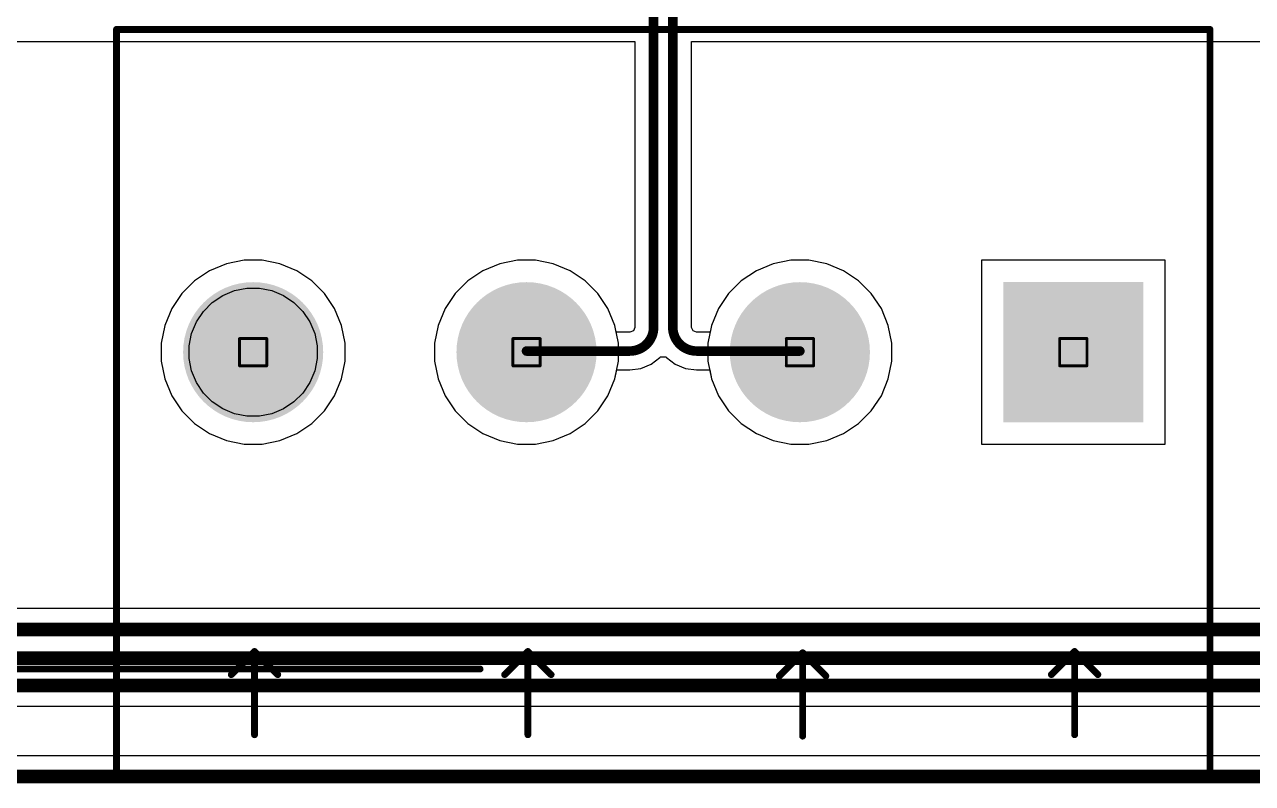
# Model space of a CAD drawing. Header units: inches. Extents: x -25 to 209, y 65 to 158.
# Drawn here: x 6.14 to 28.96, y 65.19 to 79.3 of the extents above; entities that cross this region are included whole.
import ezdxf

# ---------------------------------------------------------------- set-up
doc = ezdxf.new("R2010")
doc.units = ezdxf.units.IN
for name, color, linetype in [('Board Outline', 216, 'Continuous'), ('Bottom Layer', 5, 'Continuous'), ('Bottom Solder', 6, 'Continuous'), ('Drill Drawing', 1, 'Continuous'), ('Multi-Layer', 9, 'Continuous'), ('Pad Holes', 156, 'Continuous'), ('Top Layer', 1, 'Continuous'), ('Top Overlay', 2, 'Continuous'), ('Top Solder', 216, 'Continuous')]:
    doc.layers.add(name, color=color, linetype=linetype)

# ---------------------------------------------------------------- blocks, each defined once
blk = doc.blocks.new('TB008A_508_04BE_9')
at = {"layer": 'Bottom Layer'}
blk.add_hatch(color=5, dxfattribs=at).paths.add_polyline_path([(-1.2, 1.2), (1.2, 1.2), (1.2, -1.2), (-1.2, -1.2)])
h = blk.add_hatch(color=5, dxfattribs=at)
edge = h.paths.add_edge_path()
edge.add_arc((5.08, 0), 1.2, 0, 360)
h = blk.add_hatch(color=5, dxfattribs=at)
edge = h.paths.add_edge_path()
edge.add_arc((10.16, 0), 1.2, 0, 360)
h = blk.add_hatch(color=5, dxfattribs=at)
edge = h.paths.add_edge_path()
edge.add_arc((15.24, 0), 1.2, 0, 360)
at = {"layer": 'Bottom Solder'}
blk.add_hatch(color=6, dxfattribs=at).paths.add_polyline_path([(-1.302, 1.302), (1.302, 1.302), (1.302, -1.302), (-1.302, -1.302)])
h = blk.add_hatch(color=6, dxfattribs=at)
edge = h.paths.add_edge_path()
edge.add_arc((5.08, 0), 1.302, 0, 360)
h = blk.add_hatch(color=6, dxfattribs=at)
edge = h.paths.add_edge_path()
edge.add_arc((10.16, 0), 1.302, 0, 360)
h = blk.add_hatch(color=6, dxfattribs=at)
edge = h.paths.add_edge_path()
edge.add_arc((15.24, 0), 1.302, 0, 360)
at = {"layer": 'Multi-Layer'}
h = blk.add_hatch(color=9, dxfattribs=at)
edge = h.paths.add_edge_path()
edge.add_arc((5.08, 0), 1.2, 0, 360)
h = blk.add_hatch(color=9, dxfattribs=at)
edge = h.paths.add_edge_path()
edge.add_arc((10.16, 0), 1.2, 0, 360)
h = blk.add_hatch(color=9, dxfattribs=at)
edge = h.paths.add_edge_path()
edge.add_arc((15.24, 0), 1.2, 0, 360)
at = {"layer": 'Pad Holes'}
h = blk.add_hatch(color=7, dxfattribs=at)
edge = h.paths.add_edge_path()
edge.add_arc((0, 0), 0.8, 0, 360)
h = blk.add_hatch(color=7, dxfattribs=at)
edge = h.paths.add_edge_path()
edge.add_arc((5.08, 0), 0.8, 0, 360)
h = blk.add_hatch(color=7, dxfattribs=at)
edge = h.paths.add_edge_path()
edge.add_arc((10.16, 0), 0.8, 0, 360)
h = blk.add_hatch(color=7, dxfattribs=at)
edge = h.paths.add_edge_path()
edge.add_arc((15.24, 0), 0.8, 0, 360)
at = {"layer": 'Top Layer'}
blk.add_hatch(color=1, dxfattribs=at).paths.add_polyline_path([(-1.2, 1.2), (1.2, 1.2), (1.2, -1.2), (-1.2, -1.2)])
h = blk.add_hatch(color=1, dxfattribs=at)
edge = h.paths.add_edge_path()
edge.add_arc((5.08, 0), 1.2, 0, 360)
h = blk.add_hatch(color=1, dxfattribs=at)
edge = h.paths.add_edge_path()
edge.add_arc((10.16, 0), 1.2, 0, 360)
h = blk.add_hatch(color=1, dxfattribs=at)
edge = h.paths.add_edge_path()
edge.add_arc((15.24, 0), 1.2, 0, 360)
at = {"layer": 'Top Solder'}
blk.add_hatch(color=216, dxfattribs=at).paths.add_polyline_path([(-1.302, 1.302), (1.302, 1.302), (1.302, -1.302), (-1.302, -1.302)])
h = blk.add_hatch(color=216, dxfattribs=at)
edge = h.paths.add_edge_path()
edge.add_arc((5.08, 0), 1.302, 0, 360)
h = blk.add_hatch(color=216, dxfattribs=at)
edge = h.paths.add_edge_path()
edge.add_arc((10.16, 0), 1.302, 0, 360)
h = blk.add_hatch(color=216, dxfattribs=at)
edge = h.paths.add_edge_path()
edge.add_arc((15.24, 0), 1.302, 0, 360)
at = {"layer": 'Top Overlay'}
for points in [[(17.78, 7.89, 0.127, 0.127, 0), (-2.54, 7.89, 0.127, 0.127, 0)], [(-2.54, 7.89, 0.127, 0.127, 0), (-2.54, -6, 0.127, 0.127, 0)], [(17.78, 7.89, 0.127, 0.127, 0), (17.78, -6, 0.127, 0.127, 0)], [(-0.025, 7.112, 0.127, 0.127, 0), (-0.025, 5.563, 0.127, 0.127, 0)], [(5.029, 5.588, 0.127, 0.127, 0), (5.029, 7.137, 0.127, 0.127, 0)], [(10.135, 7.112, 0.127, 0.127, 0), (10.135, 5.563, 0.127, 0.127, 0)], [(15.215, 7.112, 0.127, 0.127, 0), (15.215, 5.563, 0.127, 0.127, 0)], [(-0.025, 5.563, 0.127, 0.127, 0), (-0.457, 5.994, 0.127, 0.127, 0)], [(0.406, 5.994, 0.127, 0.127, 0), (-0.025, 5.563, 0.127, 0.127, 0)], [(5.029, 5.588, 0.127, 0.127, 0), (4.597, 6.02, 0.127, 0.127, 0)], [(5.461, 6.02, 0.127, 0.127, 0), (5.029, 5.588, 0.127, 0.127, 0)], [(10.135, 5.563, 0.127, 0.127, 0), (9.703, 5.994, 0.127, 0.127, 0)], [(10.566, 5.994, 0.127, 0.127, 0), (10.135, 5.563, 0.127, 0.127, 0)], [(15.215, 5.563, 0.127, 0.127, 0), (14.783, 5.994, 0.127, 0.127, 0)], [(15.646, 5.994, 0.127, 0.127, 0), (15.215, 5.563, 0.127, 0.127, 0)], [(17.78, -6, 0.127, 0.127, 0), (-2.54, -6, 0.127, 0.127, 0)]]:
    blk.add_lwpolyline(points, format="xyseb", dxfattribs=at)
for points in [[(-2.572, 7.89, 0.0635, 0.0635, 1), (-2.508, 7.89, 0.0635, 0.0635, 1)], [(-2.572, 7.89, 0.0635, 0.0635, 1), (-2.508, 7.89, 0.0635, 0.0635, 1)], [(17.748, 7.89, 0.0635, 0.0635, 1), (17.812, 7.89, 0.0635, 0.0635, 1)], [(17.748, 7.89, 0.0635, 0.0635, 1), (17.812, 7.89, 0.0635, 0.0635, 1)], [(-0.057, 7.112, 0.0635, 0.0635, 1), (0.006, 7.112, 0.0635, 0.0635, 1)], [(4.997, 7.137, 0.0635, 0.0635, 1), (5.061, 7.137, 0.0635, 0.0635, 1)], [(10.103, 7.112, 0.0635, 0.0635, 1), (10.166, 7.112, 0.0635, 0.0635, 1)], [(15.183, 7.112, 0.0635, 0.0635, 1), (15.246, 7.112, 0.0635, 0.0635, 1)], [(-0.489, 5.994, 0.0635, 0.0635, 1), (-0.425, 5.994, 0.0635, 0.0635, 1)], [(0.375, 5.994, 0.0635, 0.0635, 1), (0.438, 5.994, 0.0635, 0.0635, 1)], [(4.566, 6.02, 0.0635, 0.0635, 1), (4.629, 6.02, 0.0635, 0.0635, 1)], [(5.429, 6.02, 0.0635, 0.0635, 1), (5.493, 6.02, 0.0635, 0.0635, 1)], [(9.671, 5.994, 0.0635, 0.0635, 1), (9.735, 5.994, 0.0635, 0.0635, 1)], [(10.535, 5.994, 0.0635, 0.0635, 1), (10.598, 5.994, 0.0635, 0.0635, 1)], [(14.751, 5.994, 0.0635, 0.0635, 1), (14.815, 5.994, 0.0635, 0.0635, 1)], [(15.615, 5.994, 0.0635, 0.0635, 1), (15.678, 5.994, 0.0635, 0.0635, 1)], [(-0.057, 5.563, 0.0635, 0.0635, 1), (0.006, 5.563, 0.0635, 0.0635, 1)], [(-0.057, 5.563, 0.0635, 0.0635, 1), (0.006, 5.563, 0.0635, 0.0635, 1)], [(-0.057, 5.563, 0.0635, 0.0635, 1), (0.006, 5.563, 0.0635, 0.0635, 1)], [(4.997, 5.588, 0.0635, 0.0635, 1), (5.061, 5.588, 0.0635, 0.0635, 1)], [(4.997, 5.588, 0.0635, 0.0635, 1), (5.061, 5.588, 0.0635, 0.0635, 1)], [(4.997, 5.588, 0.0635, 0.0635, 1), (5.061, 5.588, 0.0635, 0.0635, 1)], [(10.103, 5.563, 0.0635, 0.0635, 1), (10.166, 5.563, 0.0635, 0.0635, 1)], [(10.103, 5.563, 0.0635, 0.0635, 1), (10.166, 5.563, 0.0635, 0.0635, 1)], [(10.103, 5.563, 0.0635, 0.0635, 1), (10.166, 5.563, 0.0635, 0.0635, 1)], [(15.183, 5.563, 0.0635, 0.0635, 1), (15.246, 5.563, 0.0635, 0.0635, 1)], [(15.183, 5.563, 0.0635, 0.0635, 1), (15.246, 5.563, 0.0635, 0.0635, 1)], [(15.183, 5.563, 0.0635, 0.0635, 1), (15.246, 5.563, 0.0635, 0.0635, 1)], [(-2.572, -6, 0.0635, 0.0635, 1), (-2.508, -6, 0.0635, 0.0635, 1)], [(-2.572, -6, 0.0635, 0.0635, 1), (-2.508, -6, 0.0635, 0.0635, 1)], [(17.748, -6, 0.0635, 0.0635, 1), (17.812, -6, 0.0635, 0.0635, 1)], [(17.748, -6, 0.0635, 0.0635, 1), (17.812, -6, 0.0635, 0.0635, 1)]]:
    blk.add_lwpolyline(points, format="xyseb", close=True, dxfattribs=at)

msp = doc.modelspace()

# ---------------------------------------------------------------- linework, layer by layer
at = {"layer": 'Board Outline'}
msp.add_lwpolyline([(-20.8, 65.32, 0.254, 0.254, 0), (73.2, 65.32, 0.254, 0.254, 0)], format="xyseb", dxfattribs=at)
at = {"layer": 'Bottom Layer'}
for p, q in [((14.97, 74.852), (14.659, 74.724)), ((15.3, 74.918), (14.97, 74.852)), ((15.636, 74.918), (15.3, 74.918)), ((15.966, 74.852), (15.636, 74.918)), ((16.277, 74.724), (15.966, 74.852)), ((20.05, 74.852), (19.739, 74.724)), ((20.38, 74.918), (20.05, 74.852)), ((20.716, 74.918), (20.38, 74.918)), ((21.046, 74.852), (20.716, 74.918)), ((21.357, 74.724), (21.046, 74.852)), ((27.336, 74.918), (23.92, 74.918)), ((23.92, 74.918), (23.92, 71.502)), ((27.336, 71.502), (27.336, 74.918)), ((14.659, 74.724), (14.379, 74.537)), ((16.557, 74.537), (16.277, 74.724)), ((19.739, 74.724), (19.459, 74.537)), ((21.637, 74.537), (21.357, 74.724)), ((14.379, 74.537), (14.141, 74.299)), ((16.795, 74.299), (16.557, 74.537)), ((19.459, 74.537), (19.221, 74.299)), ((21.875, 74.299), (21.637, 74.537)), ((14.141, 74.299), (13.954, 74.019)), ((16.982, 74.019), (16.795, 74.299)), ((19.221, 74.299), (19.034, 74.019)), ((22.062, 74.019), (21.875, 74.299)), ((13.954, 74.019), (13.826, 73.708)), ((17.11, 73.708), (16.982, 74.019)), ((19.034, 74.019), (18.906, 73.708)), ((22.19, 73.708), (22.062, 74.019)), ((13.826, 73.708), (13.76, 73.378)), ((17.176, 73.378), (17.11, 73.708)), ((18.906, 73.708), (18.84, 73.378)), ((22.256, 73.378), (22.19, 73.708)), ((13.76, 73.378), (13.76, 73.042)), ((17.176, 73.042), (17.176, 73.378)), ((18.84, 73.378), (18.84, 73.042)), ((22.256, 73.042), (22.256, 73.378)), ((13.76, 73.042), (13.826, 72.712)), ((17.11, 72.712), (17.176, 73.042)), ((18.84, 73.042), (18.906, 72.712)), ((22.19, 72.712), (22.256, 73.042)), ((13.826, 72.712), (13.954, 72.401)), ((16.982, 72.401), (17.11, 72.712)), ((18.906, 72.712), (19.034, 72.401)), ((22.062, 72.401), (22.19, 72.712)), ((13.954, 72.401), (14.141, 72.121)), ((16.795, 72.121), (16.982, 72.401)), ((19.034, 72.401), (19.221, 72.121)), ((21.875, 72.121), (22.062, 72.401)), ((14.141, 72.121), (14.379, 71.883)), ((16.557, 71.883), (16.795, 72.121)), ((19.221, 72.121), (19.459, 71.883)), ((21.637, 71.883), (21.875, 72.121)), ((14.379, 71.883), (14.659, 71.696)), ((16.277, 71.696), (16.557, 71.883)), ((19.459, 71.883), (19.739, 71.696)), ((21.357, 71.696), (21.637, 71.883)), ((14.659, 71.696), (14.97, 71.568)), ((15.966, 71.568), (16.277, 71.696)), ((19.739, 71.696), (20.05, 71.568)), ((21.046, 71.568), (21.357, 71.696)), ((14.97, 71.568), (15.3, 71.502)), ((15.3, 71.502), (15.636, 71.502)), ((15.636, 71.502), (15.966, 71.568)), ((20.05, 71.568), (20.38, 71.502)), ((20.38, 71.502), (20.716, 71.502)), ((20.716, 71.502), (21.046, 71.568)), ((23.92, 71.502), (27.336, 71.502)), ((73.371, 65.708), (5.039, 65.708))]:
    msp.add_line(p, q, dxfattribs=at)
at = {"layer": 'Drill Drawing'}
for points in [[(10.134, 73.464, 0.0508, 0.0508, 0), (10.642, 73.464, 0.0508, 0.0508, 0)], [(10.134, 72.956, 0.0508, 0.0508, 0), (10.134, 73.464, 0.0508, 0.0508, 0)], [(10.642, 72.956, 0.0508, 0.0508, 0), (10.642, 73.464, 0.0508, 0.0508, 0)], [(15.214, 73.464, 0.0508, 0.0508, 0), (15.722, 73.464, 0.0508, 0.0508, 0)], [(15.214, 72.956, 0.0508, 0.0508, 0), (15.214, 73.464, 0.0508, 0.0508, 0)], [(15.722, 72.956, 0.0508, 0.0508, 0), (15.722, 73.464, 0.0508, 0.0508, 0)], [(20.294, 73.464, 0.0508, 0.0508, 0), (20.802, 73.464, 0.0508, 0.0508, 0)], [(20.294, 72.956, 0.0508, 0.0508, 0), (20.294, 73.464, 0.0508, 0.0508, 0)], [(20.802, 72.956, 0.0508, 0.0508, 0), (20.802, 73.464, 0.0508, 0.0508, 0)], [(25.374, 73.464, 0.0508, 0.0508, 0), (25.882, 73.464, 0.0508, 0.0508, 0)], [(25.374, 72.956, 0.0508, 0.0508, 0), (25.374, 73.464, 0.0508, 0.0508, 0)], [(25.882, 72.956, 0.0508, 0.0508, 0), (25.882, 73.464, 0.0508, 0.0508, 0)], [(10.134, 72.956, 0.0508, 0.0508, 0), (10.642, 72.956, 0.0508, 0.0508, 0)], [(15.214, 72.956, 0.0508, 0.0508, 0), (15.722, 72.956, 0.0508, 0.0508, 0)], [(20.294, 72.956, 0.0508, 0.0508, 0), (20.802, 72.956, 0.0508, 0.0508, 0)], [(25.374, 72.956, 0.0508, 0.0508, 0), (25.882, 72.956, 0.0508, 0.0508, 0)]]:
    msp.add_lwpolyline(points, format="xyseb", dxfattribs=at)
for points in [[(10.121, 73.464, 0.0254, 0.0254, 1), (10.147, 73.464, 0.0254, 0.0254, 1)], [(10.121, 73.464, 0.0254, 0.0254, 1), (10.147, 73.464, 0.0254, 0.0254, 1)], [(10.629, 73.464, 0.0254, 0.0254, 1), (10.655, 73.464, 0.0254, 0.0254, 1)], [(10.629, 73.464, 0.0254, 0.0254, 1), (10.655, 73.464, 0.0254, 0.0254, 1)], [(15.201, 73.464, 0.0254, 0.0254, 1), (15.227, 73.464, 0.0254, 0.0254, 1)], [(15.201, 73.464, 0.0254, 0.0254, 1), (15.227, 73.464, 0.0254, 0.0254, 1)], [(15.709, 73.464, 0.0254, 0.0254, 1), (15.735, 73.464, 0.0254, 0.0254, 1)], [(15.709, 73.464, 0.0254, 0.0254, 1), (15.735, 73.464, 0.0254, 0.0254, 1)], [(20.281, 73.464, 0.0254, 0.0254, 1), (20.307, 73.464, 0.0254, 0.0254, 1)], [(20.281, 73.464, 0.0254, 0.0254, 1), (20.307, 73.464, 0.0254, 0.0254, 1)], [(20.789, 73.464, 0.0254, 0.0254, 1), (20.815, 73.464, 0.0254, 0.0254, 1)], [(20.789, 73.464, 0.0254, 0.0254, 1), (20.815, 73.464, 0.0254, 0.0254, 1)], [(25.361, 73.464, 0.0254, 0.0254, 1), (25.387, 73.464, 0.0254, 0.0254, 1)], [(25.361, 73.464, 0.0254, 0.0254, 1), (25.387, 73.464, 0.0254, 0.0254, 1)], [(25.869, 73.464, 0.0254, 0.0254, 1), (25.895, 73.464, 0.0254, 0.0254, 1)], [(25.869, 73.464, 0.0254, 0.0254, 1), (25.895, 73.464, 0.0254, 0.0254, 1)], [(10.121, 72.956, 0.0254, 0.0254, 1), (10.147, 72.956, 0.0254, 0.0254, 1)], [(10.121, 72.956, 0.0254, 0.0254, 1), (10.147, 72.956, 0.0254, 0.0254, 1)], [(10.629, 72.956, 0.0254, 0.0254, 1), (10.655, 72.956, 0.0254, 0.0254, 1)], [(10.629, 72.956, 0.0254, 0.0254, 1), (10.655, 72.956, 0.0254, 0.0254, 1)], [(15.201, 72.956, 0.0254, 0.0254, 1), (15.227, 72.956, 0.0254, 0.0254, 1)], [(15.201, 72.956, 0.0254, 0.0254, 1), (15.227, 72.956, 0.0254, 0.0254, 1)], [(15.709, 72.956, 0.0254, 0.0254, 1), (15.735, 72.956, 0.0254, 0.0254, 1)], [(15.709, 72.956, 0.0254, 0.0254, 1), (15.735, 72.956, 0.0254, 0.0254, 1)], [(20.281, 72.956, 0.0254, 0.0254, 1), (20.307, 72.956, 0.0254, 0.0254, 1)], [(20.281, 72.956, 0.0254, 0.0254, 1), (20.307, 72.956, 0.0254, 0.0254, 1)], [(20.789, 72.956, 0.0254, 0.0254, 1), (20.815, 72.956, 0.0254, 0.0254, 1)], [(20.789, 72.956, 0.0254, 0.0254, 1), (20.815, 72.956, 0.0254, 0.0254, 1)], [(25.361, 72.956, 0.0254, 0.0254, 1), (25.387, 72.956, 0.0254, 0.0254, 1)], [(25.361, 72.956, 0.0254, 0.0254, 1), (25.387, 72.956, 0.0254, 0.0254, 1)], [(25.869, 72.956, 0.0254, 0.0254, 1), (25.895, 72.956, 0.0254, 0.0254, 1)], [(25.869, 72.956, 0.0254, 0.0254, 1), (25.895, 72.956, 0.0254, 0.0254, 1)]]:
    msp.add_lwpolyline(points, format="xyseb", close=True, dxfattribs=at)
at = {"layer": 'Top Layer'}
for p, q in [((1.268, 78.985), (17.48, 78.985)), ((17.48, 78.985), (17.48, 73.673)), ((18.535, 73.673), (18.535, 78.985)), ((18.535, 78.985), (32.665, 78.985)), ((9.89, 74.852), (9.579, 74.724)), ((10.22, 74.918), (9.89, 74.852)), ((10.556, 74.918), (10.22, 74.918)), ((10.886, 74.852), (10.556, 74.918)), ((11.197, 74.724), (10.886, 74.852)), ((14.97, 74.852), (14.659, 74.724)), ((15.3, 74.918), (14.97, 74.852)), ((15.636, 74.918), (15.3, 74.918)), ((15.966, 74.852), (15.636, 74.918)), ((16.277, 74.724), (15.966, 74.852)), ((20.05, 74.852), (19.739, 74.724)), ((20.38, 74.918), (20.05, 74.852)), ((20.716, 74.918), (20.38, 74.918)), ((21.046, 74.852), (20.716, 74.918)), ((21.357, 74.724), (21.046, 74.852)), ((9.579, 74.724), (9.299, 74.537)), ((11.477, 74.537), (11.197, 74.724)), ((14.659, 74.724), (14.379, 74.537)), ((16.557, 74.537), (16.277, 74.724)), ((19.739, 74.724), (19.459, 74.537)), ((21.637, 74.537), (21.357, 74.724)), ((9.299, 74.537), (9.061, 74.299)), ((10.041, 74.354), (10.271, 74.4)), ((10.271, 74.4), (10.505, 74.4)), ((10.505, 74.4), (10.735, 74.354)), ((11.715, 74.299), (11.477, 74.537)), ((14.379, 74.537), (14.141, 74.299)), ((16.795, 74.299), (16.557, 74.537)), ((19.459, 74.537), (19.221, 74.299)), ((21.875, 74.299), (21.637, 74.537)), ((9.061, 74.299), (8.874, 74.019)), ((9.629, 74.134), (9.824, 74.265)), ((9.824, 74.265), (10.041, 74.354)), ((10.735, 74.354), (10.952, 74.265)), ((10.952, 74.265), (11.147, 74.134)), ((11.902, 74.019), (11.715, 74.299)), ((14.141, 74.299), (13.954, 74.019)), ((16.982, 74.019), (16.795, 74.299)), ((19.221, 74.299), (19.034, 74.019)), ((22.062, 74.019), (21.875, 74.299)), ((8.874, 74.019), (8.746, 73.708)), ((9.333, 73.774), (9.464, 73.969)), ((9.464, 73.969), (9.629, 74.134)), ((11.147, 74.134), (11.312, 73.969)), ((11.312, 73.969), (11.443, 73.774)), ((12.03, 73.708), (11.902, 74.019)), ((13.954, 74.019), (13.826, 73.708)), ((17.11, 73.708), (16.982, 74.019)), ((19.034, 74.019), (18.906, 73.708)), ((22.19, 73.708), (22.062, 74.019)), ((8.746, 73.708), (8.68, 73.378)), ((9.244, 73.557), (9.333, 73.774)), ((11.443, 73.774), (11.532, 73.557)), ((12.096, 73.378), (12.03, 73.708)), ((13.826, 73.708), (13.76, 73.378)), ((17.136, 73.581), (17.11, 73.708)), ((18.906, 73.708), (18.88, 73.581)), ((22.256, 73.378), (22.19, 73.708)), ((9.198, 73.327), (9.244, 73.557)), ((11.532, 73.557), (11.578, 73.327)), ((17.388, 73.581), (17.136, 73.581)), ((17.39, 73.58), (17.388, 73.581)), ((17.454, 73.607), (17.39, 73.58)), ((17.481, 73.671), (17.454, 73.607)), ((17.48, 73.673), (17.481, 73.671)), ((18.535, 73.671), (18.535, 73.673)), ((18.562, 73.607), (18.535, 73.671)), ((18.626, 73.58), (18.562, 73.607)), ((18.628, 73.581), (18.626, 73.58)), ((18.88, 73.581), (18.628, 73.581)), ((8.68, 73.378), (8.68, 73.042)), ((9.198, 73.093), (9.198, 73.327)), ((11.578, 73.327), (11.578, 73.093)), ((12.096, 73.042), (12.096, 73.378)), ((13.76, 73.378), (13.76, 73.042)), ((22.256, 73.042), (22.256, 73.378)), ((8.68, 73.042), (8.746, 72.712)), ((9.244, 72.863), (9.198, 73.093)), ((11.578, 73.093), (11.532, 72.863)), ((12.03, 72.712), (12.096, 73.042)), ((13.76, 73.042), (13.826, 72.712)), ((17.784, 72.987), (17.948, 73.113)), ((17.948, 73.113), (17.957, 73.125)), ((17.957, 73.125), (18.059, 73.125)), ((18.059, 73.125), (18.068, 73.113)), ((18.068, 73.113), (18.232, 72.987)), ((22.19, 72.712), (22.256, 73.042)), ((9.333, 72.646), (9.244, 72.863)), ((11.532, 72.863), (11.443, 72.646)), ((17.11, 72.712), (17.144, 72.881)), ((17.144, 72.881), (17.388, 72.881)), ((17.388, 72.881), (17.593, 72.908)), ((17.388, 72.881), (17.388, 72.881)), ((17.593, 72.908), (17.784, 72.987)), ((18.232, 72.987), (18.423, 72.908)), ((18.423, 72.908), (18.628, 72.881)), ((18.628, 72.881), (18.628, 72.881)), ((18.628, 72.881), (18.872, 72.881)), ((18.872, 72.881), (18.906, 72.712)), ((8.746, 72.712), (8.874, 72.401)), ((9.464, 72.451), (9.333, 72.646)), ((11.443, 72.646), (11.312, 72.451)), ((11.902, 72.401), (12.03, 72.712)), ((13.826, 72.712), (13.954, 72.401)), ((16.982, 72.401), (17.11, 72.712)), ((18.906, 72.712), (19.034, 72.401)), ((22.062, 72.401), (22.19, 72.712)), ((8.874, 72.401), (9.061, 72.121)), ((9.629, 72.286), (9.464, 72.451)), ((11.312, 72.451), (11.147, 72.286)), ((11.715, 72.121), (11.902, 72.401)), ((13.954, 72.401), (14.141, 72.121)), ((16.795, 72.121), (16.982, 72.401)), ((19.034, 72.401), (19.221, 72.121)), ((21.875, 72.121), (22.062, 72.401)), ((9.061, 72.121), (9.299, 71.883)), ((9.824, 72.155), (9.629, 72.286)), ((10.041, 72.066), (9.824, 72.155)), ((10.952, 72.155), (10.735, 72.066)), ((11.147, 72.286), (10.952, 72.155)), ((11.477, 71.883), (11.715, 72.121)), ((14.141, 72.121), (14.379, 71.883)), ((16.557, 71.883), (16.795, 72.121)), ((19.221, 72.121), (19.459, 71.883)), ((21.637, 71.883), (21.875, 72.121)), ((9.299, 71.883), (9.579, 71.696)), ((10.271, 72.02), (10.041, 72.066)), ((10.505, 72.02), (10.271, 72.02)), ((10.735, 72.066), (10.505, 72.02)), ((11.197, 71.696), (11.477, 71.883)), ((14.379, 71.883), (14.659, 71.696)), ((16.277, 71.696), (16.557, 71.883)), ((19.459, 71.883), (19.739, 71.696)), ((21.357, 71.696), (21.637, 71.883)), ((9.579, 71.696), (9.89, 71.568)), ((10.886, 71.568), (11.197, 71.696)), ((14.659, 71.696), (14.97, 71.568)), ((15.966, 71.568), (16.277, 71.696)), ((19.739, 71.696), (20.05, 71.568)), ((21.046, 71.568), (21.357, 71.696)), ((9.89, 71.568), (10.22, 71.502)), ((10.22, 71.502), (10.556, 71.502)), ((10.556, 71.502), (10.886, 71.568)), ((14.97, 71.568), (15.3, 71.502)), ((15.3, 71.502), (15.636, 71.502)), ((15.636, 71.502), (15.966, 71.568)), ((20.05, 71.568), (20.38, 71.502)), ((20.38, 71.502), (20.716, 71.502)), ((20.716, 71.502), (21.046, 71.568)), ((64.926, 68.446), (1.268, 68.446)), ((-14.71, 66.627), (65.143, 66.627)), ((73.371, 65.708), (-20.971, 65.708))]:
    msp.add_line(p, q, dxfattribs=at)
for points in [[(17.83, 73.673, 0.178, 0.178, 0), (17.83, 85.389, 0.178, 0.178, 0)], [(18.186, 73.673, 0.178, 0.178, 0), (18.186, 85.389, 0.178, 0.178, 0)], [(17.83, 73.673, 0.178, 0.178, -0.414214), (17.388, 73.231, 0.178, 0.178, 0)], [(18.628, 73.231, 0.178, 0.178, -0.414214), (18.186, 73.673, 0.178, 0.178, 0)], [(15.468, 73.231, 0.178, 0.178, 0), (17.388, 73.231, 0.178, 0.178, 0)], [(18.628, 73.231, 0.178, 0.178, 0), (20.548, 73.231, 0.178, 0.178, 0)], [(-14.26, 68.057, 0.254, 0.254, 0), (64.926, 68.057, 0.254, 0.254, 0)], [(-14.532, 67.524, 0.254, 0.254, 0), (65.028, 67.524, 0.254, 0.254, 0)], [(-14.71, 67.016, 0.254, 0.254, 0), (65.143, 67.016, 0.254, 0.254, 0)]]:
    msp.add_lwpolyline(points, format="xyseb", dxfattribs=at)
for points in [[(17.786, 73.673, 0.0889, 0.0889, 1), (17.875, 73.673, 0.0889, 0.0889, 1)], [(17.786, 73.673, 0.0889, 0.0889, 1), (17.875, 73.673, 0.0889, 0.0889, 1)], [(18.141, 73.673, 0.0889, 0.0889, 1), (18.23, 73.673, 0.0889, 0.0889, 1)], [(18.141, 73.673, 0.0889, 0.0889, 1), (18.23, 73.673, 0.0889, 0.0889, 1)], [(15.423, 73.231, 0.0889, 0.0889, 1), (15.512, 73.231, 0.0889, 0.0889, 1)], [(17.343, 73.231, 0.0889, 0.0889, 1), (17.432, 73.231, 0.0889, 0.0889, 1)], [(17.343, 73.231, 0.0889, 0.0889, 1), (17.432, 73.231, 0.0889, 0.0889, 1)], [(18.584, 73.231, 0.0889, 0.0889, 1), (18.672, 73.231, 0.0889, 0.0889, 1)], [(18.584, 73.231, 0.0889, 0.0889, 1), (18.672, 73.231, 0.0889, 0.0889, 1)], [(20.503, 73.231, 0.0889, 0.0889, 1), (20.592, 73.231, 0.0889, 0.0889, 1)]]:
    msp.add_lwpolyline(points, format="xyseb", close=True, dxfattribs=at)
at = {"layer": 'Top Overlay'}
msp.add_lwpolyline([(2.768, 67.32, 0.127, 0.127, 0), (14.605, 67.32, 0.127, 0.127, 0)], format="xyseb", dxfattribs=at)
msp.add_lwpolyline([(14.573, 67.32, 0.0635, 0.0635, 1), (14.637, 67.32, 0.0635, 0.0635, 1)], format="xyseb", close=True, dxfattribs=at)

# ---------------------------------------------------------------- block references
at = {"rotation": 180}
msp.add_blockref('TB008A_508_04BE_9', (25.628, 73.21), dxfattribs=at)

doc.saveas('drawing.dxf')
